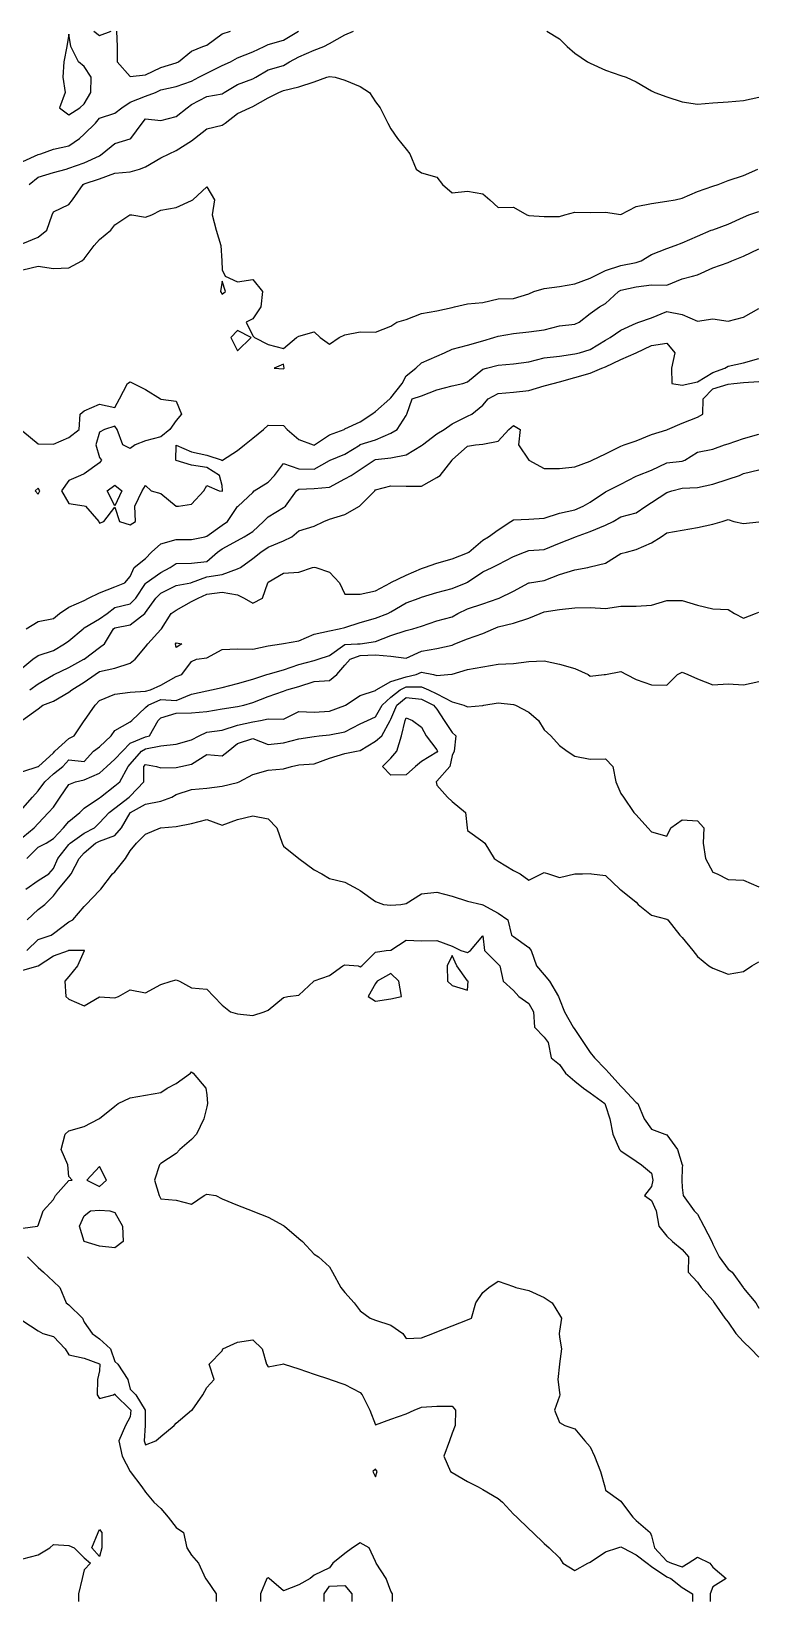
# Model space of a CAD drawing. Header units: metres. Extents: x 2681030 to 2681330, y 1246000 to 1246290.
# Drawn here: x 2681065 to 2681088.7, y 1246000 to 1246051.2 of the extents above; entities that cross this region are included whole.
import ezdxf

# ---------------------------------------------------------------- set-up
doc = ezdxf.new("R2010")
doc.units = ezdxf.units.M
doc.layers.add('BASIS_HOEHENLINIEN', color=8, linetype='Continuous')

msp = doc.modelspace()

# ---------------------------------------------------------------- linework, layer by layer
at = {"layer": 'BASIS_HOEHENLINIEN'}
for points in [[(2681064.75, 1246046.991, 0), (2681065.25, 1246047.219, 0), (2681065.338, 1246047.25, 0), (2681065.75, 1246047.394, 0), (2681066.25, 1246047.512, 0), (2681066.59, 1246047.75, 0), (2681066.75, 1246047.89, 0), (2681067.113, 1246048.25, 0), (2681067.25, 1246048.406, 0), (2681067.75, 1246048.577, 0), (2681067.979, 1246048.75, 0), (2681068.25, 1246048.937, 0), (2681068.75, 1246049.128, 0), (2681069.076, 1246049.25, 0), (2681069.25, 1246049.337, 0), (2681069.75, 1246049.446, 0), (2681070.25, 1246049.62, 0), (2681070.482, 1246049.75, 0), (2681070.75, 1246049.876, 0), (2681071.25, 1246050.126, 0), (2681071.517, 1246050.25, 0), (2681071.75, 1246050.381, 0), (2681072.25, 1246050.572, 0), (2681072.621, 1246050.75, 0), (2681072.75, 1246050.815, 0), (2681073.25, 1246050.96, 0), (2681073.737, 1246051.25, 0)], [(2681064.955, 1246046.25, 0), (2681065.25, 1246046.485, 0), (2681065.75, 1246046.635, 0), (2681066.164, 1246046.75, 0), (2681066.25, 1246046.774, 0), (2681066.75, 1246046.952, 0), (2681067.25, 1246047.185, 0), (2681067.332, 1246047.25, 0), (2681067.75, 1246047.578, 0), (2681068.25, 1246047.733, 0), (2681068.271, 1246047.75, 0), (2681068.633, 1246048.25, 0), (2681068.75, 1246048.386, 0), (2681069.25, 1246048.331, 0), (2681069.75, 1246048.467, 0), (2681070.105, 1246048.75, 0), (2681070.25, 1246048.855, 0), (2681070.75, 1246049.115, 0), (2681071.25, 1246049.202, 0), (2681071.314, 1246049.25, 0), (2681071.75, 1246049.504, 0), (2681072.25, 1246049.692, 0), (2681072.345, 1246049.75, 0), (2681072.75, 1246049.983, 0), (2681073.25, 1246050.128, 0), (2681073.445, 1246050.25, 0), (2681073.75, 1246050.415, 0), (2681074.25, 1246050.626, 0), (2681074.565, 1246050.75, 0), (2681074.75, 1246050.847, 0), (2681075.25, 1246051.133, 0), (2681075.53, 1246051.25, 0)], [(2681066.25, 1246048.515, 0), (2681066.602, 1246048.75, 0), (2681066.75, 1246048.872, 0), (2681066.963, 1246049.25, 0), (2681066.976, 1246049.75, 0), (2681066.75, 1246050.098, 0), (2681066.564, 1246050.25, 0), (2681066.309, 1246050.75, 0), (2681066.25, 1246051.155, 0), (2681066.178, 1246050.75, 0), (2681066.08, 1246050.25, 0), (2681066.055, 1246049.75, 0), (2681066.129, 1246049.25, 0), (2681065.94, 1246048.75, 0), (2681066.25, 1246048.515, 0)], [(2681067.06, 1246051.25, 0), (2681067.25, 1246051.103, 0), (2681067.627, 1246051.25, 0)], [(2681067.796, 1246051.25, 0), (2681067.827, 1246050.75, 0), (2681067.818, 1246050.25, 0), (2681068.25, 1246049.769, 0), (2681068.75, 1246049.822, 0), (2681069.25, 1246050.063, 0), (2681069.75, 1246050.217, 0), (2681069.821, 1246050.25, 0), (2681070.25, 1246050.593, 0), (2681070.616, 1246050.75, 0), (2681070.75, 1246050.796, 0), (2681071.25, 1246051.159, 0), (2681071.519, 1246051.25, 0)], [(2681081.83, 1246051.25, 0), (2681082.25, 1246051.003, 0), (2681082.495, 1246050.75, 0), (2681082.75, 1246050.526, 0), (2681083.16, 1246050.25, 0), (2681083.25, 1246050.202, 0), (2681083.75, 1246049.973, 0), (2681084.25, 1246049.807, 0), (2681084.424, 1246049.75, 0), (2681084.75, 1246049.592, 0), (2681085.25, 1246049.3, 0), (2681085.359, 1246049.25, 0), (2681085.75, 1246049.11, 0), (2681086.25, 1246048.947, 0), (2681086.75, 1246048.871, 0), (2681087.25, 1246048.908, 0), (2681087.75, 1246048.945, 0), (2681088.25, 1246048.983, 0), (2681088.75, 1246049.093, 0)], [(2681064.75, 1246044.319, 0), (2681065.25, 1246044.522, 0), (2681065.532, 1246044.75, 0), (2681065.701, 1246045.25, 0), (2681065.75, 1246045.353, 0), (2681066.25, 1246045.591, 0), (2681066.37, 1246045.75, 0), (2681066.714, 1246046.25, 0), (2681066.75, 1246046.271, 0), (2681067.25, 1246046.425, 0), (2681067.75, 1246046.62, 0), (2681068.25, 1246046.653, 0), (2681068.55, 1246046.75, 0), (2681068.75, 1246046.821, 0), (2681069.25, 1246047.115, 0), (2681069.516, 1246047.25, 0), (2681069.75, 1246047.354, 0), (2681070.25, 1246047.672, 0), (2681070.344, 1246047.75, 0), (2681070.75, 1246048.066, 0), (2681071.25, 1246048.182, 0), (2681071.348, 1246048.25, 0), (2681071.75, 1246048.566, 0), (2681072.147, 1246048.75, 0), (2681072.25, 1246048.793, 0), (2681072.75, 1246049.074, 0), (2681073.09, 1246049.25, 0), (2681073.25, 1246049.316, 0), (2681073.75, 1246049.432, 0), (2681074.25, 1246049.595, 0), (2681074.661, 1246049.75, 0), (2681074.75, 1246049.773, 0), (2681074.932, 1246049.75, 0), (2681075.25, 1246049.65, 0), (2681075.75, 1246049.444, 0), (2681076.05, 1246049.25, 0), (2681076.25, 1246048.942, 0), (2681076.404, 1246048.75, 0), (2681076.646, 1246048.25, 0), (2681076.75, 1246048.066, 0), (2681076.967, 1246047.75, 0), (2681077.25, 1246047.394, 0), (2681077.371, 1246047.25, 0), (2681077.575, 1246046.75, 0), (2681077.75, 1246046.631, 0), (2681078.25, 1246046.487, 0), (2681078.434, 1246046.25, 0), (2681078.75, 1246045.971, 0), (2681079.25, 1246046.023, 0), (2681079.75, 1246045.94, 0), (2681079.975, 1246045.75, 0), (2681080.25, 1246045.494, 0), (2681080.75, 1246045.502, 0), (2681081.178, 1246045.25, 0), (2681081.25, 1246045.228, 0), (2681081.75, 1246045.205, 0), (2681082.25, 1246045.2, 0), (2681082.422, 1246045.25, 0), (2681082.75, 1246045.345, 0), (2681083.25, 1246045.332, 0), (2681083.75, 1246045.34, 0), (2681084.25, 1246045.268, 0), (2681084.75, 1246045.526, 0), (2681085.25, 1246045.622, 0), (2681085.75, 1246045.705, 0), (2681086.023, 1246045.75, 0), (2681086.25, 1246045.794, 0), (2681086.75, 1246046.015, 0), (2681087.25, 1246046.189, 0), (2681087.423, 1246046.25, 0), (2681087.75, 1246046.379, 0), (2681088.25, 1246046.541, 0), (2681088.714, 1246046.75, 0)], [(2681064.75, 1246043.458, 0), (2681065.25, 1246043.583, 0), (2681065.75, 1246043.506, 0), (2681066.25, 1246043.525, 0), (2681066.668, 1246043.75, 0), (2681066.75, 1246043.814, 0), (2681067.075, 1246044.25, 0), (2681067.25, 1246044.455, 0), (2681067.613, 1246044.75, 0), (2681067.75, 1246044.928, 0), (2681068.24, 1246045.25, 0), (2681068.25, 1246045.256, 0), (2681068.3, 1246045.25, 0), (2681068.75, 1246045.184, 0), (2681068.956, 1246045.25, 0), (2681069.25, 1246045.402, 0), (2681069.75, 1246045.497, 0), (2681070.25, 1246045.72, 0), (2681070.288, 1246045.75, 0), (2681070.75, 1246046.168, 0), (2681070.994, 1246045.75, 0), (2681070.924, 1246045.25, 0), (2681071.046, 1246044.75, 0), (2681071.2, 1246044.25, 0), (2681071.235, 1246043.75, 0), (2681071.25, 1246043.462, 0), (2681071.34, 1246043.25, 0), (2681071.75, 1246043.069, 0), (2681072.25, 1246043.146, 0), (2681072.558, 1246042.75, 0), (2681072.503, 1246042.25, 0), (2681072.25, 1246041.862, 0), (2681072.025, 1246041.75, 0), (2681072.25, 1246041.306, 0), (2681072.301, 1246041.25, 0), (2681072.75, 1246041.024, 0), (2681073.25, 1246040.893, 0), (2681073.676, 1246041.25, 0), (2681073.75, 1246041.292, 0), (2681074.25, 1246041.437, 0), (2681074.448, 1246041.25, 0), (2681074.75, 1246041.037, 0), (2681075.059, 1246041.25, 0), (2681075.25, 1246041.335, 0), (2681075.75, 1246041.44, 0), (2681076.25, 1246041.428, 0), (2681076.75, 1246041.623, 0), (2681076.943, 1246041.75, 0), (2681077.25, 1246041.838, 0), (2681077.75, 1246042.036, 0), (2681078.25, 1246042.125, 0), (2681078.75, 1246042.226, 0), (2681078.829, 1246042.25, 0), (2681079.25, 1246042.349, 0), (2681079.75, 1246042.392, 0), (2681080.25, 1246042.517, 0), (2681080.75, 1246042.527, 0), (2681081.25, 1246042.679, 0), (2681081.406, 1246042.75, 0), (2681081.75, 1246042.851, 0), (2681082.25, 1246042.915, 0), (2681082.75, 1246043.001, 0), (2681083.25, 1246043.189, 0), (2681083.38, 1246043.25, 0), (2681083.75, 1246043.437, 0), (2681084.25, 1246043.605, 0), (2681084.75, 1246043.696, 0), (2681084.915, 1246043.75, 0), (2681085.25, 1246043.966, 0), (2681085.75, 1246044.158, 0), (2681086.016, 1246044.25, 0), (2681086.25, 1246044.338, 0), (2681086.75, 1246044.561, 0), (2681087.199, 1246044.75, 0), (2681087.25, 1246044.77, 0), (2681087.75, 1246044.955, 0), (2681088.25, 1246045.179, 0), (2681088.427, 1246045.25, 0), (2681088.75, 1246045.368, 0)], [(2681064.75, 1246038.19, 0), (2681065.25, 1246037.779, 0), (2681065.75, 1246037.769, 0), (2681066.25, 1246037.988, 0), (2681066.581, 1246038.25, 0), (2681066.619, 1246038.75, 0), (2681066.75, 1246038.856, 0), (2681067.25, 1246039.073, 0), (2681067.75, 1246038.969, 0), (2681067.897, 1246039.25, 0), (2681068.161, 1246039.75, 0), (2681068.25, 1246039.81, 0), (2681068.352, 1246039.75, 0), (2681068.75, 1246039.557, 0), (2681069.24, 1246039.25, 0), (2681069.25, 1246039.242, 0), (2681069.75, 1246039.17, 0), (2681069.924, 1246038.75, 0), (2681069.75, 1246038.547, 0), (2681069.544, 1246038.25, 0), (2681069.25, 1246038.006, 0), (2681068.75, 1246037.877, 0), (2681068.414, 1246037.75, 0), (2681068.25, 1246037.629, 0), (2681068.009, 1246037.75, 0), (2681067.823, 1246038.25, 0), (2681067.75, 1246038.356, 0), (2681067.412, 1246038.25, 0), (2681067.25, 1246038.167, 0), (2681067.122, 1246037.75, 0), (2681067.25, 1246037.332, 0), (2681067.308, 1246037.25, 0), (2681067.25, 1246037.16, 0), (2681066.75, 1246036.805, 0), (2681066.629, 1246036.75, 0), (2681066.25, 1246036.583, 0), (2681066.006, 1246036.25, 0), (2681066.25, 1246035.834, 0), (2681066.75, 1246035.764, 0), (2681066.79, 1246035.75, 0), (2681067.221, 1246035.25, 0), (2681067.25, 1246035.198, 0), (2681067.383, 1246035.25, 0), (2681067.75, 1246035.711, 0), (2681067.896, 1246035.25, 0), (2681068.25, 1246035.143, 0), (2681068.415, 1246035.25, 0), (2681068.398, 1246035.75, 0), (2681068.634, 1246036.25, 0), (2681068.75, 1246036.422, 0), (2681068.936, 1246036.25, 0), (2681069.25, 1246036.159, 0), (2681069.744, 1246035.75, 0), (2681069.75, 1246035.747, 0), (2681069.827, 1246035.75, 0), (2681070.25, 1246035.816, 0), (2681070.652, 1246036.25, 0), (2681070.75, 1246036.419, 0), (2681071.153, 1246036.25, 0), (2681071.25, 1246036.242, 0), (2681071.254, 1246036.25, 0), (2681071.25, 1246036.422, 0), (2681071.155, 1246036.75, 0), (2681070.75, 1246037.014, 0), (2681070.25, 1246037.081, 0), (2681069.75, 1246037.24, 0), (2681069.737, 1246037.25, 0), (2681069.75, 1246037.736, 0), (2681070.25, 1246037.516, 0), (2681070.75, 1246037.412, 0), (2681071.243, 1246037.25, 0), (2681071.25, 1246037.223, 0), (2681071.255, 1246037.25, 0), (2681071.75, 1246037.569, 0), (2681071.979, 1246037.75, 0), (2681072.25, 1246037.969, 0), (2681072.597, 1246038.25, 0), (2681072.75, 1246038.394, 0), (2681073.25, 1246038.382, 0), (2681073.37, 1246038.25, 0), (2681073.75, 1246037.927, 0), (2681074.217, 1246037.75, 0), (2681074.25, 1246037.743, 0), (2681074.259, 1246037.75, 0), (2681074.75, 1246038.072, 0), (2681075.229, 1246038.25, 0), (2681075.25, 1246038.267, 0), (2681075.75, 1246038.499, 0), (2681076.123, 1246038.75, 0), (2681076.25, 1246038.833, 0), (2681076.717, 1246039.25, 0), (2681076.75, 1246039.284, 0), (2681077.115, 1246039.75, 0), (2681077.25, 1246040, 0), (2681077.561, 1246040.25, 0), (2681077.75, 1246040.429, 0), (2681078.25, 1246040.64, 0), (2681078.5, 1246040.75, 0), (2681078.75, 1246040.866, 0), (2681079.25, 1246041, 0), (2681079.75, 1246041.142, 0), (2681080.112, 1246041.25, 0), (2681080.25, 1246041.299, 0), (2681080.75, 1246041.378, 0), (2681081.25, 1246041.44, 0), (2681081.75, 1246041.498, 0), (2681082.25, 1246041.632, 0), (2681082.75, 1246041.692, 0), (2681082.894, 1246041.75, 0), (2681083.25, 1246042.033, 0), (2681083.552, 1246042.25, 0), (2681083.75, 1246042.367, 0), (2681084.176, 1246042.75, 0), (2681084.25, 1246042.796, 0), (2681084.75, 1246042.904, 0), (2681085.25, 1246042.975, 0), (2681085.75, 1246042.957, 0), (2681086.25, 1246043.163, 0), (2681086.588, 1246043.25, 0), (2681086.75, 1246043.292, 0), (2681087.25, 1246043.525, 0), (2681087.75, 1246043.702, 0), (2681087.866, 1246043.75, 0), (2681088.25, 1246043.909, 0), (2681088.75, 1246044.145, 0)], [(2681071.25, 1246042.666, 0), (2681071.353, 1246042.75, 0), (2681071.25, 1246043.088, 0), (2681071.196, 1246042.75, 0), (2681071.25, 1246042.666, 0)], [(2681064.858, 1246031.75, 0), (2681065.25, 1246031.988, 0), (2681065.75, 1246032.082, 0), (2681065.943, 1246032.25, 0), (2681066.25, 1246032.456, 0), (2681066.75, 1246032.672, 0), (2681066.89, 1246032.75, 0), (2681067.25, 1246032.918, 0), (2681067.75, 1246033.112, 0), (2681068.067, 1246033.25, 0), (2681068.25, 1246033.456, 0), (2681068.38, 1246033.75, 0), (2681068.75, 1246034.039, 0), (2681068.947, 1246034.25, 0), (2681069.25, 1246034.522, 0), (2681069.75, 1246034.655, 0), (2681070.25, 1246034.664, 0), (2681070.685, 1246034.75, 0), (2681070.75, 1246034.771, 0), (2681071.25, 1246035.13, 0), (2681071.422, 1246035.25, 0), (2681071.75, 1246035.737, 0), (2681071.771, 1246035.75, 0), (2681072.25, 1246036.191, 0), (2681072.288, 1246036.25, 0), (2681072.75, 1246036.528, 0), (2681072.949, 1246036.75, 0), (2681073.25, 1246037.145, 0), (2681073.75, 1246036.963, 0), (2681074.25, 1246036.952, 0), (2681074.75, 1246037.242, 0), (2681074.766, 1246037.25, 0), (2681075.25, 1246037.445, 0), (2681075.742, 1246037.75, 0), (2681075.75, 1246037.755, 0), (2681076.25, 1246037.909, 0), (2681076.75, 1246038.128, 0), (2681076.952, 1246038.25, 0), (2681077.25, 1246038.703, 0), (2681077.27, 1246038.75, 0), (2681077.444, 1246039.25, 0), (2681077.75, 1246039.348, 0), (2681078.25, 1246039.543, 0), (2681078.75, 1246039.67, 0), (2681079.095, 1246039.75, 0), (2681079.25, 1246039.805, 0), (2681079.75, 1246040.215, 0), (2681079.865, 1246040.25, 0), (2681080.25, 1246040.349, 0), (2681080.75, 1246040.396, 0), (2681081.25, 1246040.46, 0), (2681081.75, 1246040.584, 0), (2681082.25, 1246040.646, 0), (2681082.75, 1246040.714, 0), (2681082.898, 1246040.75, 0), (2681083.25, 1246040.861, 0), (2681083.75, 1246041.165, 0), (2681083.901, 1246041.25, 0), (2681084.25, 1246041.496, 0), (2681084.75, 1246041.723, 0), (2681084.832, 1246041.75, 0), (2681085.25, 1246041.898, 0), (2681085.75, 1246042.103, 0), (2681086.25, 1246041.998, 0), (2681086.75, 1246041.787, 0), (2681087.25, 1246041.859, 0), (2681087.75, 1246041.785, 0), (2681088.25, 1246041.919, 0), (2681088.75, 1246042.195, 0)], [(2681071.75, 1246040.813, 0), (2681072.194, 1246041.25, 0), (2681071.75, 1246041.477, 0), (2681071.524, 1246041.25, 0), (2681071.75, 1246040.813, 0)], [(2681064.75, 1246030.48, 0), (2681065.069, 1246030.75, 0), (2681065.25, 1246030.87, 0), (2681065.75, 1246031.033, 0), (2681066.101, 1246031.25, 0), (2681066.25, 1246031.356, 0), (2681066.711, 1246031.75, 0), (2681066.75, 1246031.779, 0), (2681067.25, 1246032.072, 0), (2681067.492, 1246032.25, 0), (2681067.75, 1246032.437, 0), (2681068.25, 1246032.564, 0), (2681068.435, 1246032.75, 0), (2681068.75, 1246033.228, 0), (2681068.773, 1246033.25, 0), (2681069.25, 1246033.584, 0), (2681069.547, 1246033.75, 0), (2681069.75, 1246033.877, 0), (2681070.25, 1246033.885, 0), (2681070.75, 1246033.946, 0), (2681071.094, 1246034.25, 0), (2681071.25, 1246034.359, 0), (2681071.75, 1246034.623, 0), (2681071.967, 1246034.75, 0), (2681072.25, 1246034.916, 0), (2681072.596, 1246035.25, 0), (2681072.75, 1246035.404, 0), (2681073.25, 1246035.7, 0), (2681073.315, 1246035.75, 0), (2681073.669, 1246036.25, 0), (2681073.75, 1246036.306, 0), (2681074.25, 1246036.327, 0), (2681074.75, 1246036.363, 0), (2681075.25, 1246036.643, 0), (2681075.45, 1246036.75, 0), (2681075.75, 1246036.939, 0), (2681076.201, 1246037.25, 0), (2681076.25, 1246037.266, 0), (2681076.75, 1246037.324, 0), (2681077.25, 1246037.418, 0), (2681077.75, 1246037.726, 0), (2681077.776, 1246037.75, 0), (2681078.25, 1246038.104, 0), (2681078.485, 1246038.25, 0), (2681078.75, 1246038.44, 0), (2681079.25, 1246038.69, 0), (2681079.39, 1246038.75, 0), (2681079.75, 1246039.039, 0), (2681079.918, 1246039.25, 0), (2681080.25, 1246039.427, 0), (2681080.75, 1246039.473, 0), (2681081.25, 1246039.523, 0), (2681081.75, 1246039.671, 0), (2681082.043, 1246039.75, 0), (2681082.25, 1246039.81, 0), (2681082.75, 1246039.942, 0), (2681083.25, 1246040.086, 0), (2681083.629, 1246040.25, 0), (2681083.75, 1246040.293, 0), (2681084.25, 1246040.539, 0), (2681084.75, 1246040.75, 0), (2681084.751, 1246040.75, 0), (2681085.25, 1246040.99, 0), (2681085.75, 1246041.071, 0), (2681086.011, 1246040.75, 0), (2681085.902, 1246040.25, 0), (2681085.908, 1246039.75, 0), (2681086.25, 1246039.693, 0), (2681086.5, 1246039.75, 0), (2681086.75, 1246039.806, 0), (2681087.25, 1246040.108, 0), (2681087.64, 1246040.25, 0), (2681087.75, 1246040.314, 0), (2681088.25, 1246040.428, 0), (2681088.75, 1246040.564, 0)], [(2681073.25, 1246040.232, 0), (2681073.27, 1246040.25, 0), (2681073.25, 1246040.386, 0), (2681072.94, 1246040.25, 0), (2681073.25, 1246040.232, 0)], [(2681064.97, 1246029.75, 0), (2681065.25, 1246029.953, 0), (2681065.75, 1246030.241, 0), (2681065.766, 1246030.25, 0), (2681066.25, 1246030.486, 0), (2681066.738, 1246030.75, 0), (2681066.75, 1246030.756, 0), (2681067.25, 1246031.132, 0), (2681067.405, 1246031.25, 0), (2681067.704, 1246031.75, 0), (2681067.75, 1246031.781, 0), (2681068.25, 1246031.873, 0), (2681068.724, 1246032.25, 0), (2681068.75, 1246032.276, 0), (2681069.081, 1246032.75, 0), (2681069.25, 1246032.914, 0), (2681069.75, 1246033.158, 0), (2681070.223, 1246033.25, 0), (2681070.25, 1246033.254, 0), (2681070.75, 1246033.437, 0), (2681071.25, 1246033.513, 0), (2681071.75, 1246033.702, 0), (2681071.841, 1246033.75, 0), (2681072.25, 1246034.035, 0), (2681072.506, 1246034.25, 0), (2681072.75, 1246034.41, 0), (2681073.25, 1246034.619, 0), (2681073.521, 1246034.75, 0), (2681073.75, 1246034.946, 0), (2681074.25, 1246035.095, 0), (2681074.557, 1246035.25, 0), (2681074.75, 1246035.327, 0), (2681075.25, 1246035.477, 0), (2681075.721, 1246035.75, 0), (2681075.75, 1246035.769, 0), (2681076.225, 1246036.25, 0), (2681076.25, 1246036.277, 0), (2681076.75, 1246036.414, 0), (2681077.25, 1246036.397, 0), (2681077.75, 1246036.4, 0), (2681078.25, 1246036.678, 0), (2681078.359, 1246036.75, 0), (2681078.746, 1246037.25, 0), (2681078.75, 1246037.255, 0), (2681079.25, 1246037.701, 0), (2681079.511, 1246037.75, 0), (2681079.75, 1246037.773, 0), (2681080.25, 1246037.867, 0), (2681080.595, 1246038.25, 0), (2681080.75, 1246038.385, 0), (2681080.967, 1246038.25, 0), (2681080.906, 1246037.75, 0), (2681081.25, 1246037.25, 0), (2681081.25, 1246037.25, 0), (2681081.75, 1246036.975, 0), (2681082.25, 1246036.981, 0), (2681082.75, 1246037.031, 0), (2681083.25, 1246037.214, 0), (2681083.311, 1246037.25, 0), (2681083.75, 1246037.46, 0), (2681084.25, 1246037.704, 0), (2681084.361, 1246037.75, 0), (2681084.75, 1246037.879, 0), (2681085.25, 1246038.085, 0), (2681085.75, 1246038.236, 0), (2681085.771, 1246038.25, 0), (2681086.25, 1246038.454, 0), (2681086.75, 1246038.648, 0), (2681086.919, 1246038.75, 0), (2681086.931, 1246039.25, 0), (2681087.25, 1246039.578, 0), (2681087.75, 1246039.729, 0), (2681087.934, 1246039.75, 0), (2681088.25, 1246039.781, 0), (2681088.75, 1246039.816, 0)], [(2681064.75, 1246028.77, 0), (2681065.25, 1246029.131, 0), (2681065.401, 1246029.25, 0), (2681065.75, 1246029.384, 0), (2681066.25, 1246029.676, 0), (2681066.34, 1246029.75, 0), (2681066.75, 1246030.001, 0), (2681067.11, 1246030.25, 0), (2681067.25, 1246030.347, 0), (2681067.75, 1246030.456, 0), (2681068.25, 1246030.625, 0), (2681068.411, 1246030.75, 0), (2681068.75, 1246031.16, 0), (2681068.823, 1246031.25, 0), (2681069.25, 1246031.726, 0), (2681069.268, 1246031.75, 0), (2681069.588, 1246032.25, 0), (2681069.75, 1246032.355, 0), (2681070.25, 1246032.635, 0), (2681070.468, 1246032.75, 0), (2681070.75, 1246032.88, 0), (2681071.25, 1246032.942, 0), (2681071.75, 1246032.853, 0), (2681071.969, 1246032.75, 0), (2681072.25, 1246032.585, 0), (2681072.558, 1246032.75, 0), (2681072.733, 1246033.25, 0), (2681072.75, 1246033.269, 0), (2681073.25, 1246033.559, 0), (2681073.75, 1246033.594, 0), (2681074.19, 1246033.75, 0), (2681074.25, 1246033.762, 0), (2681074.301, 1246033.75, 0), (2681074.75, 1246033.596, 0), (2681075.074, 1246033.25, 0), (2681075.25, 1246032.88, 0), (2681075.75, 1246032.879, 0), (2681076.25, 1246032.982, 0), (2681076.738, 1246033.25, 0), (2681076.75, 1246033.259, 0), (2681077.25, 1246033.497, 0), (2681077.75, 1246033.711, 0), (2681077.85, 1246033.75, 0), (2681078.25, 1246033.893, 0), (2681078.75, 1246034.033, 0), (2681079.25, 1246034.221, 0), (2681079.287, 1246034.25, 0), (2681079.75, 1246034.64, 0), (2681079.933, 1246034.75, 0), (2681080.25, 1246034.971, 0), (2681080.663, 1246035.25, 0), (2681080.75, 1246035.305, 0), (2681081.25, 1246035.328, 0), (2681081.75, 1246035.351, 0), (2681082.25, 1246035.52, 0), (2681082.75, 1246035.629, 0), (2681083.016, 1246035.75, 0), (2681083.25, 1246035.881, 0), (2681083.75, 1246036.217, 0), (2681083.809, 1246036.25, 0), (2681084.25, 1246036.461, 0), (2681084.75, 1246036.727, 0), (2681084.804, 1246036.75, 0), (2681085.25, 1246036.925, 0), (2681085.75, 1246037.16, 0), (2681086.25, 1246037.212, 0), (2681086.338, 1246037.25, 0), (2681086.75, 1246037.508, 0), (2681087.25, 1246037.609, 0), (2681087.632, 1246037.75, 0), (2681087.75, 1246037.784, 0), (2681088.25, 1246037.955, 0), (2681088.75, 1246038.102, 0)], [(2681064.75, 1246027.084, 0), (2681065.25, 1246027.247, 0), (2681065.254, 1246027.25, 0), (2681065.75, 1246027.703, 0), (2681065.794, 1246027.75, 0), (2681066.25, 1246028.163, 0), (2681066.416, 1246028.25, 0), (2681066.75, 1246028.744, 0), (2681066.759, 1246028.75, 0), (2681067.102, 1246029.25, 0), (2681067.25, 1246029.407, 0), (2681067.75, 1246029.608, 0), (2681068.25, 1246029.682, 0), (2681068.75, 1246029.716, 0), (2681068.911, 1246029.75, 0), (2681069.25, 1246029.907, 0), (2681069.75, 1246030.192, 0), (2681069.934, 1246030.25, 0), (2681070.25, 1246030.678, 0), (2681070.409, 1246030.75, 0), (2681070.75, 1246030.803, 0), (2681071.25, 1246031.074, 0), (2681071.75, 1246031.087, 0), (2681072.25, 1246031.082, 0), (2681072.75, 1246031.185, 0), (2681073.182, 1246031.25, 0), (2681073.25, 1246031.262, 0), (2681073.75, 1246031.357, 0), (2681074.25, 1246031.574, 0), (2681074.75, 1246031.682, 0), (2681075.062, 1246031.75, 0), (2681075.25, 1246031.791, 0), (2681075.75, 1246031.953, 0), (2681076.25, 1246032.098, 0), (2681076.648, 1246032.25, 0), (2681076.75, 1246032.296, 0), (2681077.25, 1246032.598, 0), (2681077.669, 1246032.75, 0), (2681077.75, 1246032.774, 0), (2681078.25, 1246032.929, 0), (2681078.75, 1246033.063, 0), (2681079.208, 1246033.25, 0), (2681079.25, 1246033.266, 0), (2681079.75, 1246033.608, 0), (2681080.048, 1246033.75, 0), (2681080.25, 1246033.847, 0), (2681080.75, 1246034.108, 0), (2681081.104, 1246034.25, 0), (2681081.25, 1246034.301, 0), (2681081.75, 1246034.333, 0), (2681082.25, 1246034.536, 0), (2681082.75, 1246034.74, 0), (2681082.77, 1246034.75, 0), (2681083.25, 1246034.925, 0), (2681083.75, 1246035.131, 0), (2681083.994, 1246035.25, 0), (2681084.25, 1246035.401, 0), (2681084.75, 1246035.535, 0), (2681085.063, 1246035.75, 0), (2681085.25, 1246035.869, 0), (2681085.75, 1246036.189, 0), (2681085.915, 1246036.25, 0), (2681086.25, 1246036.334, 0), (2681086.75, 1246036.36, 0), (2681087.25, 1246036.467, 0), (2681087.75, 1246036.626, 0), (2681088.114, 1246036.75, 0), (2681088.25, 1246036.81, 0), (2681088.75, 1246036.934, 0)], [(2681065.25, 1246036.14, 0), (2681065.302, 1246036.25, 0), (2681065.25, 1246036.338, 0), (2681065.15, 1246036.25, 0), (2681065.25, 1246036.14, 0)], [(2681067.969, 1246036.25, 0), (2681067.75, 1246035.76, 0), (2681067.495, 1246036.25, 0), (2681067.75, 1246036.428, 0), (2681067.969, 1246036.25, 0)], [(2681064.75, 1246025.889, 0), (2681065.058, 1246026.25, 0), (2681065.25, 1246026.457, 0), (2681065.464, 1246026.75, 0), (2681065.75, 1246027.012, 0), (2681066.051, 1246027.25, 0), (2681066.25, 1246027.471, 0), (2681066.75, 1246027.42, 0), (2681067.049, 1246027.75, 0), (2681067.25, 1246027.889, 0), (2681067.624, 1246028.25, 0), (2681067.75, 1246028.424, 0), (2681068.25, 1246028.709, 0), (2681068.299, 1246028.75, 0), (2681068.75, 1246029.175, 0), (2681068.829, 1246029.25, 0), (2681069.25, 1246029.437, 0), (2681069.75, 1246029.408, 0), (2681070.25, 1246029.61, 0), (2681070.75, 1246029.723, 0), (2681070.902, 1246029.75, 0), (2681071.25, 1246029.831, 0), (2681071.75, 1246029.961, 0), (2681072.25, 1246030.107, 0), (2681072.708, 1246030.25, 0), (2681072.75, 1246030.269, 0), (2681073.25, 1246030.412, 0), (2681073.75, 1246030.583, 0), (2681074.25, 1246030.712, 0), (2681074.38, 1246030.75, 0), (2681074.75, 1246030.873, 0), (2681075.25, 1246031.23, 0), (2681075.663, 1246031.25, 0), (2681075.75, 1246031.255, 0), (2681076.25, 1246031.336, 0), (2681076.75, 1246031.524, 0), (2681077.25, 1246031.691, 0), (2681077.467, 1246031.75, 0), (2681077.75, 1246031.837, 0), (2681078.25, 1246032.01, 0), (2681078.75, 1246032.139, 0), (2681078.928, 1246032.25, 0), (2681079.25, 1246032.392, 0), (2681079.75, 1246032.561, 0), (2681080.25, 1246032.739, 0), (2681080.278, 1246032.75, 0), (2681080.75, 1246032.973, 0), (2681081.25, 1246033.247, 0), (2681081.27, 1246033.25, 0), (2681081.75, 1246033.318, 0), (2681082.25, 1246033.521, 0), (2681082.75, 1246033.674, 0), (2681083.168, 1246033.75, 0), (2681083.25, 1246033.765, 0), (2681083.75, 1246033.891, 0), (2681084.25, 1246034.198, 0), (2681084.431, 1246034.25, 0), (2681084.75, 1246034.339, 0), (2681085.25, 1246034.556, 0), (2681085.562, 1246034.75, 0), (2681085.75, 1246034.876, 0), (2681086.25, 1246034.96, 0), (2681086.75, 1246035.048, 0), (2681087.25, 1246035.163, 0), (2681087.553, 1246035.25, 0), (2681087.75, 1246035.315, 0), (2681087.936, 1246035.25, 0), (2681088.25, 1246035.181, 0), (2681088.75, 1246035.234, 0)], [(2681064.75, 1246024.946, 0), (2681065.12, 1246025.25, 0), (2681065.25, 1246025.389, 0), (2681065.588, 1246025.75, 0), (2681065.75, 1246025.929, 0), (2681065.961, 1246026.25, 0), (2681066.25, 1246026.66, 0), (2681066.46, 1246026.75, 0), (2681066.75, 1246026.813, 0), (2681067.25, 1246027.038, 0), (2681067.481, 1246027.25, 0), (2681067.75, 1246027.487, 0), (2681067.997, 1246027.75, 0), (2681068.25, 1246028.019, 0), (2681068.75, 1246028.222, 0), (2681068.876, 1246028.25, 0), (2681069.159, 1246028.75, 0), (2681069.25, 1246028.836, 0), (2681069.75, 1246028.994, 0), (2681070.25, 1246028.999, 0), (2681070.75, 1246029.045, 0), (2681071.25, 1246029.138, 0), (2681071.75, 1246029.206, 0), (2681071.952, 1246029.25, 0), (2681072.25, 1246029.338, 0), (2681072.75, 1246029.533, 0), (2681073.25, 1246029.713, 0), (2681073.354, 1246029.75, 0), (2681073.75, 1246029.863, 0), (2681074.25, 1246030.025, 0), (2681074.75, 1246030.061, 0), (2681074.985, 1246030.25, 0), (2681075.25, 1246030.554, 0), (2681075.422, 1246030.75, 0), (2681075.75, 1246030.875, 0), (2681076.25, 1246030.891, 0), (2681076.75, 1246030.853, 0), (2681077.25, 1246030.784, 0), (2681077.75, 1246031.011, 0), (2681078.25, 1246031.106, 0), (2681078.75, 1246031.214, 0), (2681078.83, 1246031.25, 0), (2681079.25, 1246031.42, 0), (2681079.75, 1246031.589, 0), (2681080.092, 1246031.75, 0), (2681080.25, 1246031.811, 0), (2681080.75, 1246031.929, 0), (2681081.25, 1246032.094, 0), (2681081.613, 1246032.25, 0), (2681081.75, 1246032.302, 0), (2681082.25, 1246032.377, 0), (2681082.75, 1246032.431, 0), (2681083.25, 1246032.443, 0), (2681083.75, 1246032.413, 0), (2681084.25, 1246032.483, 0), (2681084.75, 1246032.485, 0), (2681085.25, 1246032.517, 0), (2681085.75, 1246032.671, 0), (2681086.25, 1246032.668, 0), (2681086.75, 1246032.518, 0), (2681087.25, 1246032.392, 0), (2681087.75, 1246032.372, 0), (2681087.958, 1246032.25, 0), (2681088.25, 1246032.093, 0), (2681088.637, 1246032.25, 0), (2681088.75, 1246032.287, 0)], [(2681069.929, 1246031.25, 0), (2681069.75, 1246031.137, 0), (2681069.722, 1246031.25, 0), (2681069.75, 1246031.289, 0), (2681069.929, 1246031.25, 0)], [(2681064.879, 1246024.25, 0), (2681065.25, 1246024.618, 0), (2681065.509, 1246024.75, 0), (2681065.75, 1246024.902, 0), (2681066.077, 1246025.25, 0), (2681066.25, 1246025.457, 0), (2681066.603, 1246025.75, 0), (2681066.75, 1246025.892, 0), (2681067.25, 1246026.228, 0), (2681067.277, 1246026.25, 0), (2681067.75, 1246026.624, 0), (2681067.905, 1246026.75, 0), (2681068.177, 1246027.25, 0), (2681068.25, 1246027.328, 0), (2681068.621, 1246027.75, 0), (2681068.75, 1246027.833, 0), (2681069.25, 1246027.923, 0), (2681069.75, 1246027.976, 0), (2681070.25, 1246028.123, 0), (2681070.494, 1246028.25, 0), (2681070.75, 1246028.372, 0), (2681071.25, 1246028.441, 0), (2681071.75, 1246028.596, 0), (2681072.25, 1246028.708, 0), (2681072.493, 1246028.75, 0), (2681072.75, 1246028.805, 0), (2681073.25, 1246028.794, 0), (2681073.75, 1246029.051, 0), (2681074.25, 1246029.026, 0), (2681074.75, 1246029.054, 0), (2681075.25, 1246029.243, 0), (2681075.265, 1246029.25, 0), (2681075.75, 1246029.574, 0), (2681076.25, 1246029.734, 0), (2681076.268, 1246029.75, 0), (2681076.75, 1246030.023, 0), (2681077.25, 1246030.175, 0), (2681077.579, 1246030.25, 0), (2681077.75, 1246030.326, 0), (2681078.138, 1246030.25, 0), (2681078.25, 1246030.227, 0), (2681078.611, 1246030.25, 0), (2681078.75, 1246030.264, 0), (2681079.25, 1246030.414, 0), (2681079.75, 1246030.51, 0), (2681080.25, 1246030.587, 0), (2681080.75, 1246030.613, 0), (2681081.25, 1246030.681, 0), (2681081.75, 1246030.7, 0), (2681082.25, 1246030.593, 0), (2681082.75, 1246030.451, 0), (2681083.183, 1246030.25, 0), (2681083.25, 1246030.204, 0), (2681083.703, 1246030.25, 0), (2681083.75, 1246030.253, 0), (2681084.25, 1246030.352, 0), (2681084.436, 1246030.25, 0), (2681084.75, 1246030.088, 0), (2681085.25, 1246029.919, 0), (2681085.75, 1246029.909, 0), (2681086.096, 1246030.25, 0), (2681086.25, 1246030.333, 0), (2681086.435, 1246030.25, 0), (2681086.75, 1246030.114, 0), (2681087.25, 1246029.916, 0), (2681087.75, 1246029.951, 0), (2681088.25, 1246029.916, 0), (2681088.75, 1246030.029, 0)], [(2681064.84, 1246023.25, 0), (2681065.25, 1246023.53, 0), (2681065.591, 1246023.75, 0), (2681065.75, 1246023.921, 0), (2681065.888, 1246024.25, 0), (2681066.25, 1246024.703, 0), (2681066.293, 1246024.75, 0), (2681066.75, 1246025.079, 0), (2681067.086, 1246025.25, 0), (2681067.25, 1246025.418, 0), (2681067.566, 1246025.75, 0), (2681067.75, 1246025.892, 0), (2681068.212, 1246026.25, 0), (2681068.25, 1246026.28, 0), (2681068.69, 1246026.75, 0), (2681068.691, 1246027.25, 0), (2681068.75, 1246027.315, 0), (2681069.1, 1246027.25, 0), (2681069.25, 1246027.207, 0), (2681069.75, 1246027.216, 0), (2681069.902, 1246027.25, 0), (2681070.25, 1246027.327, 0), (2681070.75, 1246027.648, 0), (2681071.25, 1246027.602, 0), (2681071.441, 1246027.75, 0), (2681071.75, 1246028.002, 0), (2681072.25, 1246028.167, 0), (2681072.75, 1246027.975, 0), (2681073.25, 1246028.02, 0), (2681073.75, 1246028.158, 0), (2681074.25, 1246028.232, 0), (2681074.411, 1246028.25, 0), (2681074.75, 1246028.288, 0), (2681075.25, 1246028.388, 0), (2681075.75, 1246028.645, 0), (2681075.988, 1246028.75, 0), (2681076.25, 1246028.87, 0), (2681076.461, 1246029.25, 0), (2681076.75, 1246029.517, 0), (2681077.051, 1246029.75, 0), (2681077.25, 1246029.854, 0), (2681077.75, 1246029.856, 0), (2681077.975, 1246029.75, 0), (2681078.25, 1246029.624, 0), (2681078.75, 1246029.366, 0), (2681079.126, 1246029.25, 0), (2681079.25, 1246029.196, 0), (2681079.75, 1246029.241, 0), (2681079.785, 1246029.25, 0), (2681080.25, 1246029.331, 0), (2681080.75, 1246029.279, 0), (2681080.814, 1246029.25, 0), (2681081.25, 1246029.023, 0), (2681081.568, 1246028.75, 0), (2681081.75, 1246028.449, 0), (2681081.964, 1246028.25, 0), (2681082.25, 1246027.933, 0), (2681082.501, 1246027.75, 0), (2681082.75, 1246027.588, 0), (2681083.25, 1246027.494, 0), (2681083.75, 1246027.506, 0), (2681083.985, 1246027.25, 0), (2681084.081, 1246026.75, 0), (2681084.25, 1246026.367, 0), (2681084.331, 1246026.25, 0), (2681084.677, 1246025.75, 0), (2681084.75, 1246025.675, 0), (2681085.124, 1246025.25, 0), (2681085.25, 1246025.121, 0), (2681085.75, 1246024.974, 0), (2681085.878, 1246025.25, 0), (2681086.25, 1246025.512, 0), (2681086.75, 1246025.474, 0), (2681086.96, 1246025.25, 0), (2681086.932, 1246024.75, 0), (2681087.01, 1246024.25, 0), (2681087.25, 1246023.807, 0), (2681087.393, 1246023.75, 0), (2681087.75, 1246023.568, 0), (2681088.25, 1246023.542, 0), (2681088.75, 1246023.325, 0)], [(2681064.883, 1246022.25, 0), (2681065.25, 1246022.581, 0), (2681065.462, 1246022.75, 0), (2681065.75, 1246023.03, 0), (2681065.911, 1246023.25, 0), (2681066.25, 1246023.655, 0), (2681066.325, 1246023.75, 0), (2681066.586, 1246024.25, 0), (2681066.75, 1246024.43, 0), (2681067.118, 1246024.75, 0), (2681067.25, 1246024.82, 0), (2681067.75, 1246025.001, 0), (2681067.96, 1246025.25, 0), (2681068.25, 1246025.744, 0), (2681068.255, 1246025.75, 0), (2681068.75, 1246026.022, 0), (2681069.25, 1246026.125, 0), (2681069.6, 1246026.25, 0), (2681069.75, 1246026.339, 0), (2681070.25, 1246026.507, 0), (2681070.75, 1246026.544, 0), (2681071.25, 1246026.613, 0), (2681071.75, 1246026.729, 0), (2681071.803, 1246026.75, 0), (2681072.25, 1246026.991, 0), (2681072.75, 1246027.134, 0), (2681073.25, 1246027.177, 0), (2681073.513, 1246027.25, 0), (2681073.75, 1246027.305, 0), (2681074.25, 1246027.337, 0), (2681074.75, 1246027.523, 0), (2681075.25, 1246027.674, 0), (2681075.624, 1246027.75, 0), (2681075.75, 1246027.775, 0), (2681076.25, 1246028.079, 0), (2681076.455, 1246028.25, 0), (2681076.725, 1246028.75, 0), (2681076.75, 1246028.798, 0), (2681076.945, 1246029.25, 0), (2681077.25, 1246029.5, 0), (2681077.75, 1246029.445, 0), (2681078.139, 1246029.25, 0), (2681078.25, 1246029.123, 0), (2681078.488, 1246028.75, 0), (2681078.75, 1246028.358, 0), (2681078.868, 1246028.25, 0), (2681078.808, 1246027.75, 0), (2681078.75, 1246027.614, 0), (2681078.67, 1246027.25, 0), (2681078.25, 1246026.772, 0), (2681078.228, 1246026.75, 0), (2681078.25, 1246026.646, 0), (2681078.592, 1246026.25, 0), (2681078.75, 1246026.111, 0), (2681079.187, 1246025.75, 0), (2681079.238, 1246025.25, 0), (2681079.25, 1246025.166, 0), (2681079.75, 1246024.805, 0), (2681079.812, 1246024.75, 0), (2681080.117, 1246024.25, 0), (2681080.25, 1246024.168, 0), (2681080.75, 1246023.861, 0), (2681080.961, 1246023.75, 0), (2681081.25, 1246023.546, 0), (2681081.665, 1246023.75, 0), (2681081.75, 1246023.794, 0), (2681081.886, 1246023.75, 0), (2681082.25, 1246023.634, 0), (2681082.75, 1246023.746, 0), (2681083, 1246023.75, 0), (2681083.25, 1246023.758, 0), (2681083.297, 1246023.75, 0), (2681083.75, 1246023.691, 0), (2681084.221, 1246023.25, 0), (2681084.25, 1246023.228, 0), (2681084.75, 1246022.822, 0), (2681084.814, 1246022.75, 0), (2681085.25, 1246022.402, 0), (2681085.75, 1246022.273, 0), (2681085.784, 1246022.25, 0), (2681086.171, 1246021.75, 0), (2681086.25, 1246021.677, 0), (2681086.599, 1246021.25, 0), (2681086.75, 1246021.053, 0), (2681087.119, 1246020.75, 0), (2681087.25, 1246020.676, 0), (2681087.75, 1246020.476, 0), (2681088.25, 1246020.56, 0), (2681088.521, 1246020.75, 0), (2681088.75, 1246020.879, 0)], [(2681077.557, 1246027.25, 0), (2681077.25, 1246026.983, 0), (2681076.75, 1246026.969, 0), (2681076.474, 1246027.25, 0), (2681076.75, 1246027.523, 0), (2681076.943, 1246027.75, 0), (2681077.094, 1246028.25, 0), (2681077.217, 1246028.75, 0), (2681077.25, 1246028.836, 0), (2681077.454, 1246028.75, 0), (2681077.75, 1246028.532, 0), (2681077.898, 1246028.25, 0), (2681078.25, 1246027.8, 0), (2681078.267, 1246027.75, 0), (2681078.25, 1246027.715, 0), (2681077.75, 1246027.418, 0), (2681077.557, 1246027.25, 0)], [(2681064.877, 1246021.25, 0), (2681065.25, 1246021.605, 0), (2681065.67, 1246021.75, 0), (2681065.75, 1246021.806, 0), (2681066.25, 1246022.184, 0), (2681066.373, 1246022.25, 0), (2681066.75, 1246022.684, 0), (2681066.812, 1246022.75, 0), (2681067.25, 1246023.201, 0), (2681067.293, 1246023.25, 0), (2681067.666, 1246023.75, 0), (2681067.75, 1246023.814, 0), (2681068.091, 1246024.25, 0), (2681068.25, 1246024.496, 0), (2681068.45, 1246024.75, 0), (2681068.75, 1246025.046, 0), (2681069.24, 1246025.25, 0), (2681069.25, 1246025.255, 0), (2681069.75, 1246025.298, 0), (2681070.25, 1246025.393, 0), (2681070.75, 1246025.524, 0), (2681071.25, 1246025.338, 0), (2681071.75, 1246025.527, 0), (2681072.25, 1246025.639, 0), (2681072.75, 1246025.541, 0), (2681073.032, 1246025.25, 0), (2681073.204, 1246024.75, 0), (2681073.25, 1246024.651, 0), (2681073.742, 1246024.25, 0), (2681073.75, 1246024.245, 0), (2681074.25, 1246023.879, 0), (2681074.5, 1246023.75, 0), (2681074.75, 1246023.597, 0), (2681075.25, 1246023.476, 0), (2681075.672, 1246023.25, 0), (2681075.75, 1246023.207, 0), (2681076.25, 1246022.851, 0), (2681076.503, 1246022.75, 0), (2681076.75, 1246022.724, 0), (2681077.07, 1246022.75, 0), (2681077.25, 1246022.782, 0), (2681077.75, 1246023.094, 0), (2681078.25, 1246023.147, 0), (2681078.75, 1246023.017, 0), (2681079.25, 1246022.859, 0), (2681079.713, 1246022.75, 0), (2681079.75, 1246022.742, 0), (2681080.25, 1246022.47, 0), (2681080.565, 1246022.25, 0), (2681080.682, 1246021.75, 0), (2681080.75, 1246021.703, 0), (2681081.25, 1246021.35, 0), (2681081.326, 1246021.25, 0), (2681081.5, 1246020.75, 0), (2681081.75, 1246020.452, 0), (2681081.924, 1246020.25, 0), (2681082.212, 1246019.75, 0), (2681082.25, 1246019.656, 0), (2681082.409, 1246019.25, 0), (2681082.695, 1246018.75, 0), (2681082.75, 1246018.67, 0), (2681083.031, 1246018.25, 0), (2681083.25, 1246017.924, 0), (2681083.393, 1246017.75, 0), (2681083.75, 1246017.372, 0), (2681083.87, 1246017.25, 0), (2681084.25, 1246016.822, 0), (2681084.309, 1246016.75, 0), (2681084.75, 1246016.283, 0), (2681084.801, 1246016.25, 0), (2681085.012, 1246015.75, 0), (2681085.25, 1246015.418, 0), (2681085.683, 1246015.25, 0), (2681085.75, 1246015.228, 0), (2681086.097, 1246014.75, 0), (2681086.25, 1246014.258, 0), (2681086.256, 1246014.25, 0), (2681086.25, 1246014.143, 0), (2681086.234, 1246013.75, 0), (2681086.25, 1246013.514, 0), (2681086.286, 1246013.25, 0), (2681086.644, 1246012.75, 0), (2681086.75, 1246012.643, 0), (2681086.961, 1246012.25, 0), (2681087.215, 1246011.75, 0), (2681087.25, 1246011.669, 0), (2681087.452, 1246011.25, 0), (2681087.75, 1246010.846, 0), (2681087.878, 1246010.75, 0), (2681088.24, 1246010.25, 0), (2681088.25, 1246010.231, 0), (2681088.648, 1246009.75, 0), (2681088.75, 1246009.578, 0)], [(2681064.75, 1246020.609, 0), (2681065.25, 1246020.75, 0), (2681065.25, 1246020.75, 0), (2681065.75, 1246021.078, 0), (2681066.233, 1246021.25, 0), (2681066.25, 1246021.256, 0), (2681066.75, 1246021.254, 0), (2681066.759, 1246021.25, 0), (2681066.75, 1246021.24, 0), (2681066.526, 1246020.75, 0), (2681066.25, 1246020.394, 0), (2681066.119, 1246020.25, 0), (2681066.143, 1246019.75, 0), (2681066.25, 1246019.662, 0), (2681066.75, 1246019.437, 0), (2681067.25, 1246019.734, 0), (2681067.75, 1246019.704, 0), (2681067.867, 1246019.75, 0), (2681068.25, 1246019.961, 0), (2681068.75, 1246019.865, 0), (2681069.25, 1246020.133, 0), (2681069.582, 1246020.25, 0), (2681069.75, 1246020.29, 0), (2681069.855, 1246020.25, 0), (2681070.25, 1246020.034, 0), (2681070.75, 1246019.986, 0), (2681070.972, 1246019.75, 0), (2681071.25, 1246019.467, 0), (2681071.519, 1246019.25, 0), (2681071.75, 1246019.178, 0), (2681072.25, 1246019.127, 0), (2681072.616, 1246019.25, 0), (2681072.75, 1246019.296, 0), (2681073.25, 1246019.712, 0), (2681073.384, 1246019.75, 0), (2681073.75, 1246019.787, 0), (2681074.236, 1246020.25, 0), (2681074.25, 1246020.261, 0), (2681074.75, 1246020.427, 0), (2681075.182, 1246020.75, 0), (2681075.25, 1246020.778, 0), (2681075.678, 1246020.75, 0), (2681075.75, 1246020.713, 0), (2681075.807, 1246020.75, 0), (2681076.25, 1246021.192, 0), (2681076.596, 1246021.25, 0), (2681076.75, 1246021.257, 0), (2681077.25, 1246021.584, 0), (2681077.75, 1246021.568, 0), (2681078.25, 1246021.576, 0), (2681078.75, 1246021.394, 0), (2681079.035, 1246021.25, 0), (2681079.25, 1246021.182, 0), (2681079.349, 1246021.25, 0), (2681079.75, 1246021.721, 0), (2681079.805, 1246021.25, 0), (2681080.25, 1246020.806, 0), (2681080.303, 1246020.75, 0), (2681080.409, 1246020.25, 0), (2681080.75, 1246019.942, 0), (2681080.918, 1246019.75, 0), (2681081.25, 1246019.517, 0), (2681081.403, 1246019.25, 0), (2681081.435, 1246018.75, 0), (2681081.75, 1246018.421, 0), (2681081.881, 1246018.25, 0), (2681081.982, 1246017.75, 0), (2681082.25, 1246017.527, 0), (2681082.449, 1246017.25, 0), (2681082.75, 1246016.981, 0), (2681083.028, 1246016.75, 0), (2681083.25, 1246016.604, 0), (2681083.729, 1246016.25, 0), (2681083.75, 1246016.188, 0), (2681083.885, 1246015.75, 0), (2681083.993, 1246015.25, 0), (2681084.203, 1246014.75, 0), (2681084.25, 1246014.706, 0), (2681084.75, 1246014.371, 0), (2681084.926, 1246014.25, 0), (2681085.25, 1246013.979, 0), (2681085.289, 1246013.75, 0), (2681085.25, 1246013.548, 0), (2681085.024, 1246013.25, 0), (2681085.25, 1246013.091, 0), (2681085.4, 1246012.75, 0), (2681085.491, 1246012.25, 0), (2681085.75, 1246011.928, 0), (2681085.937, 1246011.75, 0), (2681086.25, 1246011.493, 0), (2681086.452, 1246011.25, 0), (2681086.443, 1246010.75, 0), (2681086.75, 1246010.426, 0), (2681086.871, 1246010.25, 0), (2681087.25, 1246009.821, 0), (2681087.298, 1246009.75, 0), (2681087.638, 1246009.25, 0), (2681087.75, 1246009.123, 0), (2681088.002, 1246008.75, 0), (2681088.25, 1246008.48, 0), (2681088.488, 1246008.25, 0), (2681088.75, 1246007.98, 0)], [(2681079.25, 1246019.956, 0), (2681079.271, 1246020.25, 0), (2681079.25, 1246020.259, 0), (2681078.895, 1246020.75, 0), (2681078.75, 1246021.082, 0), (2681078.586, 1246020.75, 0), (2681078.595, 1246020.25, 0), (2681078.75, 1246020.108, 0), (2681079.25, 1246019.956, 0)], [(2681076.75, 1246019.666, 0), (2681077.099, 1246019.75, 0), (2681077.013, 1246020.25, 0), (2681076.75, 1246020.492, 0), (2681076.3, 1246020.25, 0), (2681076.25, 1246020.173, 0), (2681076.011, 1246019.75, 0), (2681076.25, 1246019.589, 0), (2681076.75, 1246019.666, 0)], [(2681064.75, 1246012.188, 0), (2681065.228, 1246012.25, 0), (2681065.25, 1246012.276, 0), (2681065.414, 1246012.75, 0), (2681065.75, 1246013.126, 0), (2681065.808, 1246013.25, 0), (2681066.25, 1246013.744, 0), (2681066.352, 1246013.75, 0), (2681066.25, 1246013.873, 0), (2681066.214, 1246014.25, 0), (2681065.991, 1246014.75, 0), (2681066.127, 1246015.25, 0), (2681066.25, 1246015.365, 0), (2681066.75, 1246015.506, 0), (2681067.22, 1246015.75, 0), (2681067.25, 1246015.769, 0), (2681067.75, 1246016.163, 0), (2681067.86, 1246016.25, 0), (2681068.25, 1246016.445, 0), (2681068.75, 1246016.529, 0), (2681069.25, 1246016.61, 0), (2681069.451, 1246016.75, 0), (2681069.75, 1246016.902, 0), (2681070.217, 1246017.25, 0), (2681070.25, 1246017.285, 0), (2681070.3, 1246017.25, 0), (2681070.714, 1246016.75, 0), (2681070.75, 1246016.54, 0), (2681070.771, 1246016.25, 0), (2681070.75, 1246016.141, 0), (2681070.654, 1246015.75, 0), (2681070.409, 1246015.25, 0), (2681070.25, 1246015.082, 0), (2681069.869, 1246014.75, 0), (2681069.75, 1246014.625, 0), (2681069.25, 1246014.302, 0), (2681069.206, 1246014.25, 0), (2681069.036, 1246013.75, 0), (2681069.187, 1246013.25, 0), (2681069.25, 1246013.143, 0), (2681069.75, 1246013.097, 0), (2681070.25, 1246012.969, 0), (2681070.662, 1246013.25, 0), (2681070.75, 1246013.297, 0), (2681071.044, 1246013.25, 0), (2681071.25, 1246013.143, 0), (2681071.75, 1246012.933, 0), (2681072.22, 1246012.75, 0), (2681072.25, 1246012.738, 0), (2681072.75, 1246012.544, 0), (2681073.25, 1246012.277, 0), (2681073.28, 1246012.25, 0), (2681073.75, 1246011.854, 0), (2681073.868, 1246011.75, 0), (2681074.25, 1246011.338, 0), (2681074.387, 1246011.25, 0), (2681074.75, 1246010.925, 0), (2681074.848, 1246010.75, 0), (2681075.114, 1246010.25, 0), (2681075.25, 1246010.087, 0), (2681075.553, 1246009.75, 0), (2681075.75, 1246009.491, 0), (2681076.069, 1246009.25, 0), (2681076.25, 1246009.189, 0), (2681076.75, 1246009.021, 0), (2681077.138, 1246008.75, 0), (2681077.25, 1246008.59, 0), (2681077.75, 1246008.603, 0), (2681078.121, 1246008.75, 0), (2681078.25, 1246008.801, 0), (2681078.75, 1246009, 0), (2681079.25, 1246009.199, 0), (2681079.378, 1246009.25, 0), (2681079.515, 1246009.75, 0), (2681079.75, 1246010.092, 0), (2681079.94, 1246010.25, 0), (2681080.25, 1246010.457, 0), (2681080.75, 1246010.281, 0), (2681080.82, 1246010.25, 0), (2681081.25, 1246010.151, 0), (2681081.75, 1246009.926, 0), (2681082.014, 1246009.75, 0), (2681082.25, 1246009.359, 0), (2681082.312, 1246009.25, 0), (2681082.25, 1246008.821, 0), (2681082.233, 1246008.75, 0), (2681082.25, 1246008.631, 0), (2681082.309, 1246008.25, 0), (2681082.25, 1246007.758, 0), (2681082.249, 1246007.75, 0), (2681082.192, 1246007.25, 0), (2681082.25, 1246006.828, 0), (2681082.259, 1246006.75, 0), (2681082.25, 1246006.703, 0), (2681082.086, 1246006.25, 0), (2681082.25, 1246005.841, 0), (2681082.424, 1246005.75, 0), (2681082.75, 1246005.635, 0), (2681083.077, 1246005.25, 0), (2681083.25, 1246005.046, 0), (2681083.388, 1246004.75, 0), (2681083.588, 1246004.25, 0), (2681083.724, 1246003.75, 0), (2681083.75, 1246003.639, 0), (2681084.25, 1246003.28, 0), (2681084.274, 1246003.25, 0), (2681084.637, 1246002.75, 0), (2681084.75, 1246002.648, 0), (2681085.209, 1246002.25, 0), (2681085.25, 1246002.146, 0), (2681085.348, 1246001.75, 0), (2681085.75, 1246001.315, 0), (2681085.905, 1246001.25, 0), (2681086.25, 1246001.138, 0), (2681086.449, 1246001.25, 0), (2681086.75, 1246001.446, 0), (2681087.146, 1246001.25, 0), (2681087.25, 1246001.121, 0), (2681087.686, 1246000.75, 0), (2681087.25, 1246000.482, 0), (2681087.161, 1246000.25, 0), (2681087.161, 1246000, 0)], [(2681067.25, 1246013.547, 0), (2681067.479, 1246013.75, 0), (2681067.25, 1246014.2, 0), (2681066.834, 1246013.75, 0), (2681067.25, 1246013.547, 0)], [(2681068.023, 1246011.75, 0), (2681067.75, 1246011.547, 0), (2681067.25, 1246011.596, 0), (2681066.75, 1246011.749, 0), (2681066.749, 1246011.75, 0), (2681066.595, 1246012.25, 0), (2681066.75, 1246012.594, 0), (2681066.954, 1246012.75, 0), (2681067.25, 1246012.777, 0), (2681067.586, 1246012.75, 0), (2681067.75, 1246012.7, 0), (2681067.995, 1246012.25, 0), (2681068.023, 1246011.75, 0)], [(2681064.902, 1246011.25, 0), (2681065.25, 1246010.907, 0), (2681065.416, 1246010.75, 0), (2681065.75, 1246010.45, 0), (2681065.948, 1246010.25, 0), (2681066.163, 1246009.75, 0), (2681066.25, 1246009.688, 0), (2681066.688, 1246009.25, 0), (2681066.75, 1246009.114, 0), (2681067.005, 1246008.75, 0), (2681067.25, 1246008.58, 0), (2681067.605, 1246008.25, 0), (2681067.75, 1246007.836, 0), (2681067.841, 1246007.75, 0), (2681068.171, 1246007.25, 0), (2681068.25, 1246006.931, 0), (2681068.428, 1246006.75, 0), (2681068.733, 1246006.25, 0), (2681068.736, 1246005.75, 0), (2681068.701, 1246005.25, 0), (2681068.75, 1246005.121, 0), (2681069.078, 1246005.25, 0), (2681069.25, 1246005.385, 0), (2681069.686, 1246005.75, 0), (2681069.75, 1246005.82, 0), (2681070.25, 1246006.247, 0), (2681070.263, 1246006.25, 0), (2681070.617, 1246006.75, 0), (2681070.75, 1246006.987, 0), (2681070.99, 1246007.25, 0), (2681070.823, 1246007.75, 0), (2681071.25, 1246008.188, 0), (2681071.266, 1246008.25, 0), (2681071.75, 1246008.466, 0), (2681072.25, 1246008.539, 0), (2681072.555, 1246008.25, 0), (2681072.692, 1246007.75, 0), (2681072.75, 1246007.665, 0), (2681073.208, 1246007.75, 0), (2681073.25, 1246007.756, 0), (2681073.265, 1246007.75, 0), (2681073.75, 1246007.593, 0), (2681074.25, 1246007.425, 0), (2681074.75, 1246007.258, 0), (2681074.773, 1246007.25, 0), (2681075.25, 1246007.09, 0), (2681075.75, 1246006.825, 0), (2681075.808, 1246006.75, 0), (2681076.06, 1246006.25, 0), (2681076.25, 1246005.765, 0), (2681076.75, 1246005.956, 0), (2681077.25, 1246006.128, 0), (2681077.507, 1246006.25, 0), (2681077.75, 1246006.342, 0), (2681078.25, 1246006.378, 0), (2681078.75, 1246006.377, 0), (2681078.859, 1246006.25, 0), (2681078.841, 1246005.75, 0), (2681078.75, 1246005.498, 0), (2681078.66, 1246005.25, 0), (2681078.479, 1246004.75, 0), (2681078.691, 1246004.25, 0), (2681078.75, 1246004.21, 0), (2681079.25, 1246003.919, 0), (2681079.601, 1246003.75, 0), (2681079.75, 1246003.662, 0), (2681080.25, 1246003.367, 0), (2681080.386, 1246003.25, 0), (2681080.75, 1246002.856, 0), (2681080.856, 1246002.75, 0), (2681081.25, 1246002.376, 0), (2681081.382, 1246002.25, 0), (2681081.75, 1246001.901, 0), (2681081.909, 1246001.75, 0), (2681082.25, 1246001.426, 0), (2681082.361, 1246001.25, 0), (2681082.75, 1246001.014, 0), (2681083.169, 1246001.25, 0), (2681083.25, 1246001.287, 0), (2681083.75, 1246001.626, 0), (2681084.156, 1246001.75, 0), (2681084.25, 1246001.784, 0), (2681084.317, 1246001.75, 0), (2681084.75, 1246001.529, 0), (2681085.11, 1246001.25, 0), (2681085.25, 1246001.144, 0), (2681085.75, 1246000.809, 0), (2681085.881, 1246000.75, 0), (2681086.25, 1246000.463, 0), (2681086.587, 1246000.25, 0), (2681086.587, 1246000, 0)], [(2681064.75, 1246009.164, 0), (2681065.25, 1246008.837, 0), (2681065.393, 1246008.75, 0), (2681065.75, 1246008.65, 0), (2681066.127, 1246008.25, 0), (2681066.25, 1246008.049, 0), (2681066.75, 1246007.948, 0), (2681067.25, 1246007.76, 0), (2681067.255, 1246007.75, 0), (2681067.25, 1246007.528, 0), (2681067.182, 1246007.25, 0), (2681067.166, 1246006.75, 0), (2681067.25, 1246006.627, 0), (2681067.705, 1246006.75, 0), (2681067.75, 1246006.781, 0), (2681067.756, 1246006.75, 0), (2681068.25, 1246006.266, 0), (2681068.264, 1246006.25, 0), (2681068.25, 1246006.032, 0), (2681068.092, 1246005.75, 0), (2681067.878, 1246005.25, 0), (2681067.99, 1246004.75, 0), (2681068.248, 1246004.25, 0), (2681068.25, 1246004.248, 0), (2681068.631, 1246003.75, 0), (2681068.75, 1246003.566, 0), (2681069.021, 1246003.25, 0), (2681069.25, 1246003.04, 0), (2681069.489, 1246002.75, 0), (2681069.75, 1246002.421, 0), (2681069.984, 1246002.25, 0), (2681070.098, 1246001.75, 0), (2681070.25, 1246001.511, 0), (2681070.475, 1246001.25, 0), (2681070.705, 1246000.75, 0), (2681070.75, 1246000.697, 0), (2681071.055, 1246000.25, 0), (2681071.055, 1246000, 0)], [(2681076.25, 1246004.074, 0), (2681076.306, 1246004.25, 0), (2681076.25, 1246004.317, 0), (2681076.162, 1246004.25, 0), (2681076.25, 1246004.074, 0)], [(2681064.75, 1246001.391, 0), (2681065.25, 1246001.526, 0), (2681065.627, 1246001.75, 0), (2681065.75, 1246001.861, 0), (2681066.25, 1246001.827, 0), (2681066.424, 1246001.75, 0), (2681066.75, 1246001.433, 0), (2681066.951, 1246001.25, 0), (2681066.75, 1246001.037, 0), (2681066.676, 1246000.75, 0), (2681066.557, 1246000.25, 0), (2681066.557, 1246000, 0)], [(2681067.317, 1246001.75, 0), (2681067.25, 1246001.475, 0), (2681066.995, 1246001.75, 0), (2681067.205, 1246002.25, 0), (2681067.25, 1246002.356, 0), (2681067.326, 1246002.25, 0), (2681067.317, 1246001.75, 0)], [(2681076.797, 1246000, 0), (2681076.797, 1246000.25, 0), (2681076.75, 1246000.336, 0), (2681076.6, 1246000.75, 0), (2681076.271, 1246001.25, 0), (2681076.25, 1246001.305, 0), (2681076.036, 1246001.75, 0), (2681075.75, 1246001.917, 0), (2681075.497, 1246001.75, 0), (2681075.25, 1246001.567, 0), (2681074.858, 1246001.25, 0), (2681074.75, 1246001.106, 0), (2681074.25, 1246000.859, 0), (2681074.115, 1246000.75, 0), (2681073.75, 1246000.543, 0), (2681073.25, 1246000.356, 0), (2681072.781, 1246000.75, 0), (2681072.75, 1246000.776, 0), (2681072.699, 1246000.75, 0), (2681072.495, 1246000.25, 0), (2681072.495, 1246000, 0)], [(2681074.574, 1246000, 0), (2681074.574, 1246000.25, 0), (2681074.75, 1246000.505, 0), (2681075.25, 1246000.521, 0), (2681075.48, 1246000.25, 0), (2681075.48, 1246000, 0)]]:
    msp.add_polyline3d(points, dxfattribs=at)

doc.saveas('drawing.dxf')
